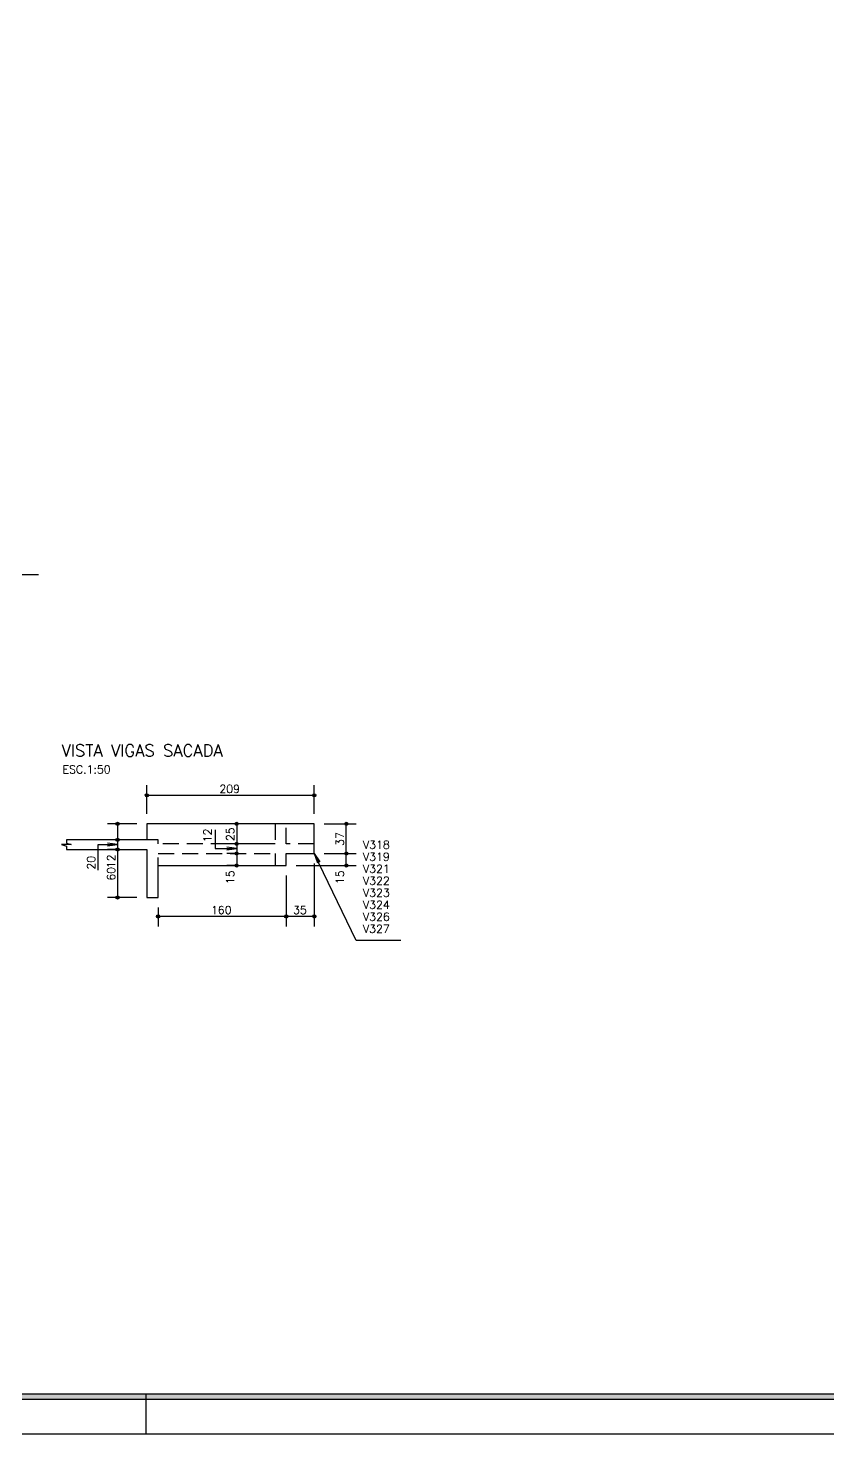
# Model space of a CAD drawing. Extents: x 187 to 6132, y -1204 to 3001.
# Drawn here: x 4135 to 5133, y -1204 to 552 of the extents above; entities that cross this region are included whole.
import ezdxf

# ---------------------------------------------------------------- set-up
doc = ezdxf.new("R2010")
doc.units = 0
doc.header["$LTSCALE"] = 100
doc.header["$MEASUREMENT"] = 0
doc.linetypes.add('ESTILO_TQS_0002', pattern=[0.3, 0.2, -0.1])
doc.layers.get('0').update_dxf_attribs({"color": 245, "linetype": 'CONTINUOUS'})
for name, color, linetype in [('01', 7, 'CONTINUOUS'), ('16', 5, 'CONTINUOUS'), ('210', 7, 'ESTILO_TQS_0002'), ('221', 102, 'CONTINUOUS'), ('30', 7, 'CONTINUOUS')]:
    doc.layers.add(name, color=color, linetype=linetype)
doc.styles.get("Standard").update_dxf_attribs({"font": 'ROMANS.SHX'})

msp = doc.modelspace()

# ---------------------------------------------------------------- linework, layer by layer
msp.add_line((4281.530458, -1154.290025), (4281.530458, -1204.290025))
for points in [[(186.530458, -1204.290025), (6131.530458, -1204.290025), (6131.530458, 3000.709975), (186.530458, 3000.709975), (186.530458, -1204.290025)], [(6081.530458, -1154.290025), (6081.530458, -1161.290025), (304.530458, -1161.290025), (304.530458, 2957.709975), (6081.530458, 2957.709975), (6081.530458, 2950.709975), (311.530458, 2950.709975), (311.530458, -1154.290025), (6081.530458, -1154.290025)], [(311.530458, -1154.290025), (6081.530458, -1154.290025), (6081.530458, 2950.709975), (311.530458, 2950.709975), (311.530458, -1154.290025)]]:
    msp.add_lwpolyline(points)
for points in [[(6081.530458, -1161.290025), (304.530458, -1161.290025), (311.530458, -1154.290025)], [(6081.530458, -1161.290025), (311.530458, -1154.290025), (6081.530458, -1154.290025)]]:
    msp.add_solid(points)
at = {"layer": '01'}
msp.add_line((4147.4996, -131.109545), (3887.193022, -131.109545), dxfattribs=at)
msp.add_lwpolyline([(4282.835694, -462.138461), (4182.459298, -462.138461), (4182.459298, -466.138457), (4188.459298, -468.138461), (4176.459298, -468.138461), (4182.459298, -470.138453), (4182.459298, -474.138461), (4282.835694, -474.138461), (4282.835694, -494.138461), (4282.835694, -534.138461), (4296.835694, -534.138461), (4296.835694, -494.138461), (4456.835694, -494.138461), (4456.835694, -479.138461), (4491.835694, -479.138461), (4491.835694, -467.138461), (4491.835694, -442.138461), (4282.835694, -442.138461), (4282.835694, -462.138461)], dxfattribs=at)
at = {"layer": '210'}
msp.add_lwpolyline([(4182.459298, -462.138461), (4182.459298, -466.138457), (4188.459298, -468.138461), (4176.459298, -468.138461), (4182.459298, -470.138453), (4182.459298, -474.138461), (4282.835694, -474.138461), (4282.835694, -534.138461), (4296.835694, -534.138461), (4296.835694, -479.138461), (4442.835694, -479.138461), (4442.835694, -494.138461), (4456.835694, -494.138461), (4456.835694, -479.138461), (4491.835694, -479.138461), (4491.835694, -467.138461), (4456.835694, -467.138461), (4456.835694, -442.138461), (4442.835694, -442.138461), (4442.835694, -467.138461), (4296.835694, -467.138461), (4296.835694, -462.138461), (4182.459298, -462.138461)], dxfattribs=at)
at = {"layer": '221', "color": 11, "linetype": 'Continuous'}
for p, q in [((4282.835694, -429.638461), (4282.835694, -393.951018)), ((4491.835694, -429.638461), (4491.835694, -393.951018)), ((4282.835694, -406.451018), (4491.835694, -406.451018)), ((4270.335694, -442.138461), (4233.721755, -442.138461)), ((4246.221755, -442.138461), (4246.221755, -462.138461)), ((4430.335694, -442.138461), (4382.488089, -442.138461)), ((4394.988089, -442.138461), (4394.988089, -467.138461)), ((4504.335694, -442.138461), (4544.351103, -442.138461)), ((4531.851103, -479.138461), (4531.851103, -442.138461)), ((4254.938867, -462.138461), (4233.721755, -462.138461)), ((4254.938867, -462.138461), (4233.721755, -462.138461)), ((4245.30126, -474.138461), (4233.721755, -474.138461)), ((4245.30126, -474.138461), (4233.721755, -474.138461)), ((4246.221755, -462.138461), (4246.221755, -474.138461)), ((4246.221755, -474.138461), (4246.221755, -534.138461)), ((4430.335694, -467.138461), (4382.488089, -467.138461)), ((4430.335694, -467.138461), (4382.488089, -467.138461)), ((4394.988089, -467.138461), (4394.988089, -479.138461)), ((4393.321992, -479.138461), (4382.488089, -479.138461)), ((4393.321992, -479.138461), (4382.488089, -479.138461)), ((4394.988089, -479.138461), (4394.988089, -494.138461)), ((4491.835694, -491.638461), (4491.835694, -570.276816)), ((4504.335694, -479.138461), (4544.351103, -479.138461)), ((4504.335694, -479.138461), (4544.351103, -479.138461)), ((4531.851103, -494.138461), (4531.851103, -479.138461)), ((4394.300536, -494.138461), (4382.488089, -494.138461)), ((4456.835694, -506.638461), (4456.835694, -570.276816)), ((4456.835694, -506.638461), (4456.835694, -570.276816)), ((4469.335694, -494.138461), (4544.351103, -494.138461)), ((4270.335694, -534.138461), (4233.721755, -534.138461)), ((4296.835694, -546.638461), (4296.835694, -570.276816)), ((4456.835694, -557.776816), (4296.835694, -557.776816)), ((4491.835694, -557.776816), (4456.835694, -557.776816))]:
    msp.add_line(p, q, dxfattribs=at)
for points in [[(4368.15694, -449.631872), (4368.15694, -472.895103), (4394.988089, -472.895103), (4382.595028, -474.526681), (4394.988089, -472.895103), (4382.595028, -471.263526)], [(4222.065533, -499.932806), (4222.065533, -467.856596), (4246.221755, -467.856596), (4233.828695, -469.488174), (4246.221755, -467.856596), (4233.828695, -466.225019)], [(4599.728385, -587.984092), (4544.081398, -587.984092), (4491.835694, -479.138461), (4498.669445, -489.605067), (4491.835694, -479.138461), (4495.727634, -491.017131)]]:
    msp.add_lwpolyline(points, dxfattribs=at)
for centre, radius in [((4282.835694, -406.451018), 2), ((4282.835694, -406.451018), 1), ((4491.835694, -406.451018), 2), ((4491.835694, -406.451018), 1), ((4246.221755, -442.138461), 2), ((4246.221755, -442.138461), 1), ((4394.988089, -442.138461), 2), ((4394.988089, -442.138461), 1), ((4531.851103, -442.138461), 2), ((4531.851103, -442.138461), 1), ((4246.221755, -462.138461), 2), ((4246.221755, -462.138461), 2), ((4246.221755, -474.138461), 2), ((4246.221755, -474.138461), 2), ((4246.221755, -462.138461), 1), ((4246.221755, -462.138461), 1), ((4246.221755, -474.138461), 1), ((4246.221755, -474.138461), 1), ((4394.988089, -467.138461), 2), ((4394.988089, -467.138461), 2), ((4394.988089, -467.138461), 1), ((4394.988089, -467.138461), 1), ((4394.988089, -479.138461), 2), ((4394.988089, -479.138461), 2), ((4394.988089, -479.138461), 1), ((4394.988089, -479.138461), 1), ((4531.851103, -479.138461), 2), ((4531.851103, -479.138461), 2), ((4531.851103, -479.138461), 1), ((4531.851103, -479.138461), 1), ((4394.988089, -494.138461), 2), ((4394.988089, -494.138461), 1), ((4531.851103, -494.138461), 2), ((4531.851103, -494.138461), 1), ((4246.221755, -534.138461), 2), ((4246.221755, -534.138461), 1), ((4296.835694, -557.776816), 2), ((4296.835694, -557.776816), 1), ((4456.835694, -557.776816), 2), ((4456.835694, -557.776816), 2), ((4456.835694, -557.776816), 1), ((4456.835694, -557.776816), 1), ((4491.835694, -557.776816), 2), ((4491.835694, -557.776816), 1)]:
    msp.add_circle(centre, radius, dxfattribs=at)
at = {"layer": '30'}
msp.add_lwpolyline([(4282.835694, -462.138461), (4182.459298, -462.138461), (4182.459298, -466.138457), (4188.459298, -468.138461), (4176.459298, -468.138461), (4182.459298, -470.138453), (4182.459298, -474.138461), (4282.835694, -474.138461), (4282.835694, -494.138461), (4282.835694, -534.138461), (4296.835694, -534.138461), (4296.835694, -494.138461), (4456.835694, -494.138461), (4456.835694, -479.138461), (4491.835694, -479.138461), (4491.835694, -467.138461), (4491.835694, -442.138461), (4282.835694, -442.138461), (4282.835694, -462.138461)], dxfattribs=at)

# ---------------------------------------------------------------- texts
msp.add_text('ESC.1:50', height=10).set_placement((4177.572071, -379.115935))
at = {"layer": '16'}
msp.add_text('VISTA VIGAS SACADA', height=15, dxfattribs=at).set_placement((4176.30635, -357.988439))
at = {"layer": '221', "color": 11, "linetype": 'Continuous'}
for s, p in [('209', (4373.335694, -403.451018)), ('V318', (4552.659883, -473.210061)), ('V319', (4552.659883, -488.210061)), ('V321', (4552.659883, -503.210061)), ('V322', (4552.659883, -518.210061)), ('V323', (4552.659883, -533.210061)), ('V324', (4552.659883, -548.210061)), ('160', (4362.835694, -554.776816)), ('35', (4465.335694, -554.776816)), ('V326', (4552.659883, -563.210061)), ('V327', (4552.659883, -578.210061))]:
    msp.add_text(s, height=10, dxfattribs=at).set_placement(p)
for s, p in [('12', (4363.551789, -465.203661)), ('25', (4391.988089, -463.638461)), ('37', (4528.851103, -469.638461)), ('20', (4218.137834, -499.278189)), ('12', (4243.221755, -497.471791)), ('60', (4243.221755, -513.138461)), ('15', (4391.988089, -517.471791)), ('15', (4528.851103, -517.471791))]:
    msp.add_text(s, height=10, rotation=90, dxfattribs=at).set_placement(p)

doc.saveas('drawing.dxf')
